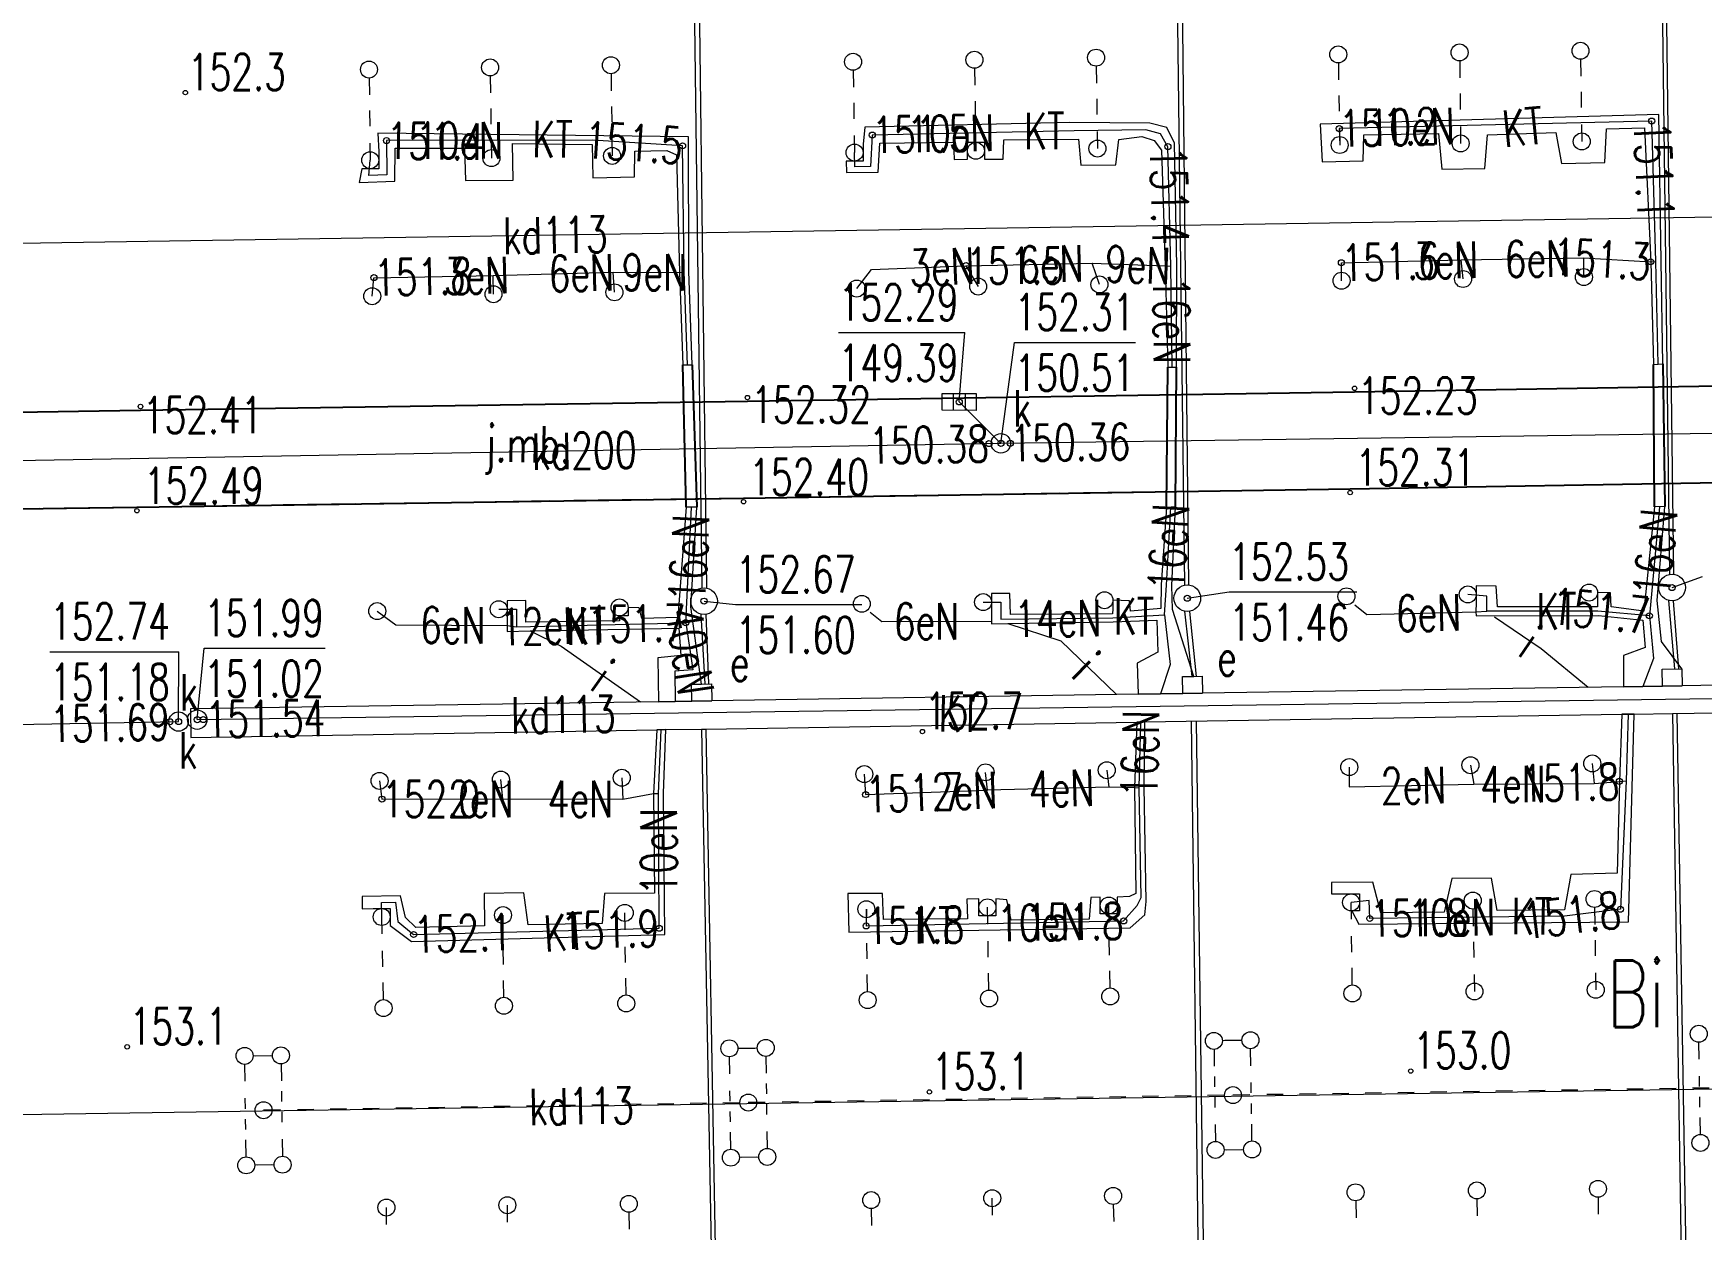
# Model space of a CAD drawing. Header units: metres. Extents: x 7583802 to 7586368, y 5958992 to 5960558.
# Drawn here: x 7585785 to 7585853.9, y 5959230.4 to 5959279.8 of the extents above; entities that cross this region are included whole.
import ezdxf
from ezdxf.enums import TextEntityAlignment as Align

# ---------------------------------------------------------------- set-up
doc = ezdxf.new("R2010")
doc.units = ezdxf.units.M
for name, pattern in [('3_KTJZ01', [4, 3, -1]), ('3_KTKR01', [0]), ('4_1', [0]), ('4_SUBP02_03', [0]), ('4_SUOP01_03', [0]), ('4_SUOP03_13', [0]), ('4_SUOP05_02', [0]), ('4_SUPE_01', [0]), ('4_SUPI_01', [0]), ('4_SUPK_01', [0]), ('4_SUSM03_02', [0]), ('4_SUUS18_02', [0])]:
    doc.linetypes.add(name, pattern=pattern)
doc.layers.get('0').update_dxf_attribs({"color": 250, "linetype": 'CONTINUOUS', "lineweight": 100})
for name, color, linetype, lineweight in [('KONTURY_NR_T_0', 114, 'CONTINUOUS', 25), ('KTJZ_E_T_0', 7, 'CONTINUOUS', 15), ('KTJZ_L_0', 7, '3_KTJZ01', 18), ('KTKR_L_0', 7, '3_KTKR01', 25), ('RTPW_T_0', 7, 'CONTINUOUS', 15), ('RTPW_T_1', 7, 'CONTINUOUS', 15), ('SUBE_L_0', 1, '4_SUBP02_03', 18), ('SUOE_L_0', 1, '4_SUOP01_03', 18), ('SUOE_L_1', 1, '4_SUOP03_13', 25), ('SUOP_E_T_0', 7, 'CONTINUOUS', 18), ('SUOP_L_0', 7, '4_SUOP05_02', 18), ('SUPE_E_T_3', 1, 'CONTINUOUS', 15), ('SUPE_L_3', 1, '4_SUPE_01', 18), ('SUPI_E_T_0', 7, 'CONTINUOUS', 15), ('SUPI_L_0', 7, '4_SUPI_01', 18), ('SUPK_E_T_0', 34, 'CONTINUOUS', 15), ('SUPK_L_0', 34, '4_SUPK_01', 18), ('SUSM_L_4', 7, 'CONTINUOUS', 18), ('SUSM_L_5', 7, 'CONTINUOUS', 18), ('SUSM_T_3', 7, 'CONTINUOUS', 18), ('SUTE_T_0', 1, 'CONTINUOUS', 18), ('SUTK_T_0', 34, 'CONTINUOUS', 18), ('SUTT_T_0', 30, 'CONTINUOUS', 18), ('SUUE_E_T_2', 7, 'CONTINUOUS', 15), ('SUUE_L_3', 7, '4_1', 18), ('SUUK_E_T_3', 7, 'CONTINUOUS', 15), ('SUUK_T_0', 7, 'CONTINUOUS', 18), ('SUUK_T_4', 7, 'CONTINUOUS', 13)]:
    doc.layers.add(name, color=color, linetype=linetype, lineweight=lineweight)
doc.styles.get("Standard").update_dxf_attribs({"font": 'Simplex.SHX', "width": 0.75})

# ---------------------------------------------------------------- blocks, each defined once
blk = doc.blocks.new('3_RTPW01')
at = {"linetype": 'CONTINUOUS'}
blk.add_circle((0, 0), 0.09, dxfattribs=at)
blk = doc.blocks.new('3_RTPW02')
at = {"linetype": 'CONTINUOUS'}
blk.add_circle((0, 0), 0.09, dxfattribs=at)
blk = doc.blocks.new('4_SUSM04_01')
at = {"linetype": 'CONTINUOUS'}
blk.add_circle((0, 0), 0.35, dxfattribs=at)
blk = doc.blocks.new('4_SUPS01_03')
at = {"linetype": 'CONTINUOUS'}
blk.add_circle((0, 0), 0.125, dxfattribs=at)
blk = doc.blocks.new('4_SUPS01_05')
at = {"linetype": 'CONTINUOUS'}
blk.add_circle((0, 0), 0.125, dxfattribs=at)
blk = doc.blocks.new('4_SUPS01_07')
at = {"linetype": 'CONTINUOUS'}
blk.add_circle((0, 0), 0.125, dxfattribs=at)
blk = doc.blocks.new('4_SUUS05')
at = {"linetype": 'CONTINUOUS'}
for p, q in [((-0.7, -0.35), (-0.7, 0.35)), ((-0.7, 0.35), (0.7, 0.35)), ((-0.245, 0.35), (-0.245, -0.35)), ((0.245, 0.35), (0.245, -0.35)), ((0.7, 0.35), (0.7, -0.35)), ((0.7, -0.35), (-0.7, -0.35))]:
    blk.add_line(p, q, dxfattribs=at)
blk = doc.blocks.new('4_SUUS22_01')
at = {"linetype": 'CONTINUOUS'}
blk.add_circle((0, 0), 0.4, dxfattribs=at)

msp = doc.modelspace()

# ---------------------------------------------------------------- linework, layer by layer
at = {"layer": 'KTJZ_L_0', "linetype": '3_KTJZ01'}
for p, q in [((7585839.55, 5959265.01), (7585859.54, 5959265.35)), ((7585789.46, 5959264.26), (7585814.5, 5959264.63)), ((7585814.5, 5959264.63), (7585839.55, 5959265.01)), ((7585764.43, 5959263.88), (7585789.46, 5959264.26)), ((7585859.4, 5959261.35), (7585839.37, 5959261.01)), ((7585814.34, 5959260.63), (7585789.31, 5959260.26)), ((7585839.37, 5959261.01), (7585814.34, 5959260.63)), ((7585789.31, 5959260.26), (7585764.27, 5959259.9))]:
    msp.add_line(p, q, dxfattribs=at)
at = {"layer": 'KTKR_L_0', "linetype": '3_KTKR01'}
for p, q in [((7585839.55, 5959265.01), (7585859.54, 5959265.35)), ((7585789.46, 5959264.26), (7585814.5, 5959264.63)), ((7585814.5, 5959264.63), (7585839.55, 5959265.01)), ((7585764.43, 5959263.88), (7585789.46, 5959264.26)), ((7585839.37, 5959261.01), (7585859.4, 5959261.35)), ((7585789.31, 5959260.26), (7585814.34, 5959260.63)), ((7585814.34, 5959260.63), (7585839.37, 5959261.01)), ((7585764.27, 5959259.9), (7585789.31, 5959260.26))]:
    msp.add_line(p, q, dxfattribs=at)
at = {"layer": 'SUBE_L_0', "linetype": '4_SUBP02_03'}
for centre in [(7585832.65, 5959256.5), (7585852.65, 5959256.94), (7585812.71, 5959256.38)]:
    msp.add_circle(centre, 0.55, dxfattribs=at)
at = {"layer": 'SUOE_L_0', "linetype": '4_1'}
for p, q in [((7585812.171, 5959290.834), (7585812.619, 5959256.922)), ((7585812.391, 5959290.851), (7585812.809, 5959256.921)), ((7585832.719, 5959257.046), (7585832.351, 5959290.763)), ((7585852.12, 5959291.01), (7585852.538, 5959257.479)), ((7585852.29, 5959291.023), (7585852.709, 5959257.487)), ((7585832.549, 5959257.041), (7585832.131, 5959290.759)), ((7585852.507, 5959256.409), (7585852.747, 5959253.582)), ((7585852.698, 5959256.392), (7585852.918, 5959253.587)), ((7585812.584, 5959255.845), (7585812.75, 5959252.963)), ((7585812.91, 5959252.967), (7585812.803, 5959255.838)), ((7585832.541, 5959255.961), (7585832.842, 5959253.275)), ((7585832.74, 5959255.957), (7585833.013, 5959253.277)), ((7585852.67, 5959251.748), (7585853.028, 5959229.364)), ((7585852.85, 5959251.751), (7585853.218, 5959229.359)), ((7585812.61, 5959251.101), (7585813.029, 5959228.694)), ((7585812.79, 5959251.103), (7585813.189, 5959228.694)), ((7585833.119, 5959228.946), (7585832.83, 5959251.427)), ((7585833.329, 5959228.953), (7585833.03, 5959251.431))]:
    msp.add_line(p, q, dxfattribs=at)
at = {"layer": 'SUOE_L_1', "linetype": '4_1'}
for p, q in [((7585811.97, 5959260.26), (7585811.84, 5959266.13)), ((7585812.22, 5959266.13), (7585812.42, 5959260.25)), ((7585831.79, 5959260.24), (7585831.84, 5959266.03)), ((7585832.16, 5959260.27), (7585832.21, 5959266.03)), ((7585851.92, 5959260.27), (7585851.88, 5959266.14)), ((7585852.27, 5959266.17), (7585852.35, 5959260.28))]:
    msp.add_line(p, q, dxfattribs=at)
at = {"layer": 'SUOP_L_0', "linetype": '4_1'}
for p, q in [((7585852.1, 5959276.46), (7585838.13, 5959276.06)), ((7585852.2, 5959270.4), (7585852.1, 5959276.46)), ((7585812.07, 5959275.54), (7585799.25, 5959275.69)), ((7585799.25, 5959275.69), (7585799.289, 5959274.922)), ((7585819.34, 5959275.94), (7585819.271, 5959275.235)), ((7585827.81, 5959276.13), (7585819.34, 5959275.94)), ((7585831.11, 5959276.1), (7585827.81, 5959276.13)), ((7585831.8, 5959275.92), (7585831.11, 5959276.1)), ((7585832.12, 5959275.27), (7585831.8, 5959275.92)), ((7585838.13, 5959276.06), (7585838.21, 5959274.51)), ((7585839.9, 5959274.54), (7585839.93, 5959275.62)), ((7585839.93, 5959275.62), (7585843.01, 5959275.68)), ((7585843.01, 5959275.68), (7585843.15, 5959274.2)), ((7585844.92, 5959274.23), (7585845.03, 5959275.62)), ((7585845.03, 5959275.62), (7585847.86, 5959275.71)), ((7585847.86, 5959275.71), (7585848.09, 5959274.43)), ((7585849.87, 5959274.48), (7585849.95, 5959275.87)), ((7585849.95, 5959275.87), (7585851.52, 5959275.91)), ((7585851.52, 5959275.91), (7585851.77, 5959270.38)), ((7585799.95, 5959273.71), (7585799.97, 5959275.07)), ((7585799.97, 5959275.07), (7585802.83, 5959275.07)), ((7585802.83, 5959275.07), (7585802.87, 5959273.73)), ((7585804.84, 5959273.75), (7585804.81, 5959275.26)), ((7585804.81, 5959275.26), (7585808.1, 5959275.22)), ((7585808.1, 5959275.22), (7585808.12, 5959273.85)), ((7585809.84, 5959273.88), (7585809.85, 5959274.94)), ((7585809.85, 5959274.94), (7585811.17, 5959274.97)), ((7585811.17, 5959274.97), (7585811.58, 5959274.79)), ((7585812.09, 5959270), (7585812.07, 5959275.54)), ((7585819.271, 5959275.235), (7585819.271, 5959274.535)), ((7585819.89, 5959274.08), (7585819.96, 5959275.28)), ((7585819.96, 5959275.28), (7585823, 5959275.31)), ((7585823, 5959275.31), (7585823.03, 5959274.6)), ((7585823.577, 5959274.613), (7585823.577, 5959275.313)), ((7585823.577, 5959275.313), (7585824.277, 5959275.313)), ((7585824.277, 5959275.313), (7585824.277, 5959274.613)), ((7585825.05, 5959274.61), (7585825.08, 5959275.41)), ((7585825.08, 5959275.41), (7585828.16, 5959275.44)), ((7585828.16, 5959275.44), (7585828.26, 5959274.37)), ((7585829.7, 5959274.38), (7585829.82, 5959275.43)), ((7585829.82, 5959275.43), (7585830.77, 5959275.55)), ((7585830.77, 5959275.55), (7585831.28, 5959275.39)), ((7585831.28, 5959275.39), (7585831.58, 5959274.99)), ((7585831.58, 5959274.99), (7585831.73, 5959270.21)), ((7585832.22, 5959270.2), (7585832.12, 5959275.27)), ((7585799.289, 5959274.922), (7585799.289, 5959274.222)), ((7585811.58, 5959274.79), (7585811.7, 5959269.94)), ((7585819.271, 5959274.535), (7585818.571, 5959274.535)), ((7585818.571, 5959274.535), (7585818.59, 5959274.07)), ((7585823.03, 5959274.6), (7585823.577, 5959274.613)), ((7585824.277, 5959274.613), (7585825.05, 5959274.61)), ((7585828.26, 5959274.37), (7585829.7, 5959274.38)), ((7585838.21, 5959274.51), (7585839.9, 5959274.54)), ((7585848.09, 5959274.43), (7585849.87, 5959274.48)), ((7585798.589, 5959274.222), (7585798.48, 5959273.65)), ((7585798.48, 5959273.65), (7585799.95, 5959273.71)), ((7585799.289, 5959274.222), (7585798.589, 5959274.222)), ((7585802.87, 5959273.73), (7585804.84, 5959273.75)), ((7585808.12, 5959273.85), (7585809.84, 5959273.88)), ((7585818.59, 5959274.07), (7585819.89, 5959274.08)), ((7585843.15, 5959274.2), (7585844.92, 5959274.23)), ((7585831.73, 5959270.21), (7585831.84, 5959266.03)), ((7585832.21, 5959266.03), (7585832.22, 5959270.2)), ((7585851.77, 5959270.38), (7585851.88, 5959266.14)), ((7585852.27, 5959266.17), (7585852.2, 5959270.4)), ((7585811.7, 5959269.94), (7585811.84, 5959266.13)), ((7585812.22, 5959266.13), (7585812.09, 5959270)), ((7585811.84, 5959266.13), (7585812.22, 5959266.13)), ((7585831.84, 5959266.03), (7585832.21, 5959266.03)), ((7585851.88, 5959266.14), (7585852.27, 5959266.17)), ((7585811.97, 5959260.26), (7585811.63, 5959255.71)), ((7585812.42, 5959260.25), (7585811.97, 5959260.26)), ((7585812.16, 5959256.14), (7585812.42, 5959260.25)), ((7585831.79, 5959260.24), (7585831.57, 5959257.05)), ((7585832.16, 5959260.27), (7585831.79, 5959260.24)), ((7585832.01, 5959257.03), (7585832.16, 5959260.27)), ((7585851.92, 5959260.27), (7585851.48, 5959255.97)), ((7585852.35, 5959260.28), (7585851.92, 5959260.27)), ((7585852.03, 5959256.41), (7585852.35, 5959260.28)), ((7585831.57, 5959257.05), (7585831.56, 5959256.07)), ((7585805.36, 5959256.41), (7585804.589, 5959256.393)), ((7585804.589, 5959256.393), (7585804.589, 5959255.693)), ((7585805.36, 5959255.51), (7585805.36, 5959256.41)), ((7585825.33, 5959256.7), (7585824.574, 5959256.688)), ((7585824.574, 5959256.688), (7585824.574, 5959255.988)), ((7585825.35, 5959255.83), (7585825.33, 5959256.7)), ((7585830.27, 5959256.39), (7585829.581, 5959256.416)), ((7585829.581, 5959256.416), (7585829.581, 5959256.066)), ((7585830.3, 5959255.97), (7585830.27, 5959256.39)), ((7585832.04, 5959256.03), (7585832.01, 5959257.03)), ((7585845.39, 5959257), (7585844.571, 5959257.006)), ((7585844.571, 5959257.006), (7585844.571, 5959256.306)), ((7585845.45, 5959256.15), (7585845.39, 5959257)), ((7585849.576, 5959256.381), (7585849.57, 5959256.15)), ((7585850.11, 5959256.72), (7585849.576, 5959256.731)), ((7585849.576, 5959256.731), (7585849.576, 5959256.381)), ((7585850.14, 5959256.14), (7585850.11, 5959256.72)), ((7585852.22, 5959254.72), (7585852.03, 5959256.41)), ((7585804.589, 5959255.693), (7585804.59, 5959255.37)), ((7585809.574, 5959255.771), (7585809.224, 5959255.771)), ((7585809.224, 5959255.771), (7585809.23, 5959255.57)), ((7585810.04, 5959256.11), (7585809.574, 5959256.121)), ((7585809.574, 5959256.121), (7585809.574, 5959255.771)), ((7585810.14, 5959255.67), (7585810.04, 5959256.11)), ((7585811.63, 5959255.71), (7585810.14, 5959255.67)), ((7585812.61, 5959252.96), (7585812.16, 5959256.14)), ((7585824.574, 5959255.988), (7585824.57, 5959255.56)), ((7585829.56, 5959255.85), (7585825.35, 5959255.83)), ((7585829.581, 5959256.066), (7585829.56, 5959255.85)), ((7585831.56, 5959256.07), (7585830.3, 5959255.97)), ((7585832.915, 5959253.276), (7585832.04, 5959256.03)), ((7585844.571, 5959256.306), (7585844.56, 5959255.94)), ((7585844.56, 5959255.94), (7585844.57, 5959255.77)), ((7585844.57, 5959255.77), (7585849.61, 5959255.79)), ((7585849.57, 5959256.15), (7585845.45, 5959256.15)), ((7585849.61, 5959255.79), (7585851.44, 5959255.6)), ((7585851.48, 5959255.97), (7585850.14, 5959256.14)), ((7585804.59, 5959255.37), (7585804.59, 5959255.13)), ((7585804.59, 5959255.13), (7585805.54, 5959255.15)), ((7585809.23, 5959255.57), (7585805.36, 5959255.51)), ((7585805.54, 5959255.15), (7585809.54, 5959255.22)), ((7585809.54, 5959255.22), (7585811.67, 5959255.26)), ((7585811.67, 5959255.26), (7585811.75, 5959254.13)), ((7585824.57, 5959255.56), (7585824.57, 5959255.45)), ((7585824.57, 5959255.45), (7585825.24, 5959255.46)), ((7585825.24, 5959255.46), (7585829.59, 5959255.52)), ((7585829.59, 5959255.52), (7585831.39, 5959255.6)), ((7585831.39, 5959255.6), (7585831.43, 5959254.27)), ((7585851.44, 5959255.6), (7585851.54, 5959254.46)), ((7585851.54, 5959254.46), (7585850.65, 5959254.14)), ((7585853.06, 5959253.59), (7585852.22, 5959254.72)), ((7585811.75, 5959254.13), (7585810.81, 5959254.04)), ((7585810.81, 5959254.04), (7585810.836, 5959252.231)), ((7585831.43, 5959254.27), (7585830.58, 5959253.82)), ((7585830.58, 5959253.82), (7585830.619, 5959252.539)), ((7585850.65, 5959254.14), (7585850.646, 5959252.85)), ((7585812.2, 5959252.95), (7585812.61, 5959252.96)), ((7585812.21, 5959252.252), (7585812.2, 5959252.95)), ((7585832.45, 5959253.27), (7585832.915, 5959253.276)), ((7585832.46, 5959252.567), (7585832.45, 5959253.27)), ((7585852.24, 5959253.57), (7585853.06, 5959253.59)), ((7585852.25, 5959252.875), (7585852.24, 5959253.57)), ((7585870.486, 5959253.159), (7585853.07, 5959252.888)), ((7585810.836, 5959252.231), (7585791.53, 5959251.93)), ((7585812.21, 5959252.252), (7585810.836, 5959252.231)), ((7585810.836, 5959252.231), (7585812.21, 5959252.252)), ((7585813.03, 5959252.265), (7585812.21, 5959252.252)), ((7585830.619, 5959252.539), (7585813.03, 5959252.265)), ((7585830.619, 5959252.539), (7585832.46, 5959252.567)), ((7585832.46, 5959252.567), (7585830.619, 5959252.539)), ((7585833.28, 5959252.58), (7585832.46, 5959252.567)), ((7585850.646, 5959252.85), (7585833.28, 5959252.58)), ((7585850.646, 5959252.85), (7585852.25, 5959252.875)), ((7585852.25, 5959252.875), (7585850.646, 5959252.85)), ((7585853.07, 5959252.888), (7585852.25, 5959252.875)), ((7585791.53, 5959251.93), (7585791.54, 5959250.76)), ((7585830.895, 5959251.396), (7585850.585, 5959251.714)), ((7585850.585, 5959251.714), (7585850.48, 5959248.94)), ((7585851.082, 5959251.722), (7585850.585, 5959251.714)), ((7585850.585, 5959251.714), (7585851.082, 5959251.722)), ((7585850.86, 5959243.15), (7585851.082, 5959251.722)), ((7585851.082, 5959251.722), (7585852.67, 5959251.748)), ((7585852.67, 5959251.748), (7585870.55, 5959252.037)), ((7585791.54, 5959250.76), (7585810.76, 5959251.071)), ((7585810.76, 5959251.071), (7585810.62, 5959248.44)), ((7585810.76, 5959251.071), (7585811.13, 5959251.077)), ((7585811.13, 5959251.077), (7585810.76, 5959251.071)), ((7585811.04, 5959248.45), (7585811.13, 5959251.077)), ((7585811.13, 5959251.077), (7585812.61, 5959251.101)), ((7585812.61, 5959251.101), (7585812.79, 5959251.103)), ((7585812.79, 5959251.103), (7585830.561, 5959251.391)), ((7585830.561, 5959251.391), (7585830.47, 5959248.67)), ((7585830.895, 5959251.396), (7585830.561, 5959251.391)), ((7585830.561, 5959251.391), (7585830.895, 5959251.396)), ((7585830.87, 5959248.72), (7585830.895, 5959251.396)), ((7585850.48, 5959248.94), (7585850.38, 5959245.15)), ((7585810.62, 5959248.44), (7585810.67, 5959244.33)), ((7585811.09, 5959242.62), (7585811.04, 5959248.45)), ((7585830.47, 5959248.67), (7585830.53, 5959244.31)), ((7585830.95, 5959243.98), (7585830.87, 5959248.72)), ((7585840.3, 5959244.79), (7585838.6, 5959244.77)), ((7585838.6, 5959244.77), (7585838.6, 5959244.3)), ((7585840.63, 5959243.52), (7585840.3, 5959244.79)), ((7585843.56, 5959244.93), (7585843.25, 5959243.54)), ((7585845.2, 5959244.95), (7585843.56, 5959244.93)), ((7585845.43, 5959243.62), (7585845.2, 5959244.95)), ((7585848.48, 5959245.1), (7585848.21, 5959243.64)), ((7585850.38, 5959245.15), (7585848.48, 5959245.1)), ((7585800.19, 5959244.22), (7585798.6, 5959244.19)), ((7585798.6, 5959244.19), (7585798.61, 5959243.69)), ((7585800.4, 5959243.33), (7585800.19, 5959244.22)), ((7585805.27, 5959244.35), (7585803.64, 5959244.32)), ((7585803.64, 5959244.32), (7585803.65, 5959242.98)), ((7585805.46, 5959243.03), (7585805.27, 5959244.35)), ((7585808.6, 5959244.31), (7585808.51, 5959243.08)), ((7585810.67, 5959244.33), (7585808.6, 5959244.31)), ((7585820.08, 5959244.31), (7585818.64, 5959244.31)), ((7585818.64, 5959244.31), (7585818.68, 5959242.72)), ((7585820.12, 5959243.24), (7585820.08, 5959244.31)), ((7585824.054, 5959244.096), (7585823.56, 5959244.08)), ((7585823.56, 5959244.08), (7585823.58, 5959243.27)), ((7585824.054, 5959243.396), (7585824.054, 5959244.096)), ((7585825.21, 5959244.06), (7585824.754, 5959244.096)), ((7585824.754, 5959244.096), (7585824.754, 5959243.396)), ((7585825.38, 5959243.21), (7585825.21, 5959244.06)), ((7585828.67, 5959244.15), (7585828.6, 5959243.26)), ((7585829.058, 5959244.172), (7585828.67, 5959244.15)), ((7585829.058, 5959243.472), (7585829.058, 5959244.172)), ((7585830.27, 5959244.19), (7585829.758, 5959244.172)), ((7585829.758, 5959244.172), (7585829.758, 5959243.472)), ((7585830.53, 5959244.31), (7585830.27, 5959244.19)), ((7585830.9, 5959243.44), (7585830.95, 5959243.98)), ((7585838.6, 5959244.3), (7585839.06, 5959244.301)), ((7585839.06, 5959244.301), (7585839.76, 5959244.301)), ((7585839.76, 5959244.301), (7585839.76, 5959243.601)), ((7585798.61, 5959243.69), (7585799.061, 5959243.698)), ((7585799.061, 5959243.698), (7585799.761, 5959243.698)), ((7585799.761, 5959243.698), (7585799.761, 5959242.998)), ((7585800.82, 5959242.91), (7585800.4, 5959243.33)), ((7585823.58, 5959243.27), (7585820.12, 5959243.24)), ((7585824.754, 5959243.396), (7585824.054, 5959243.396)), ((7585829.758, 5959243.472), (7585829.058, 5959243.472)), ((7585830.29, 5959242.9), (7585830.9, 5959243.44)), ((7585839.76, 5959243.601), (7585839.44, 5959243.597)), ((7585839.44, 5959243.597), (7585839.73, 5959243.05)), ((7585843.25, 5959243.54), (7585840.63, 5959243.52)), ((7585848.21, 5959243.64), (7585845.43, 5959243.62)), ((7585799.761, 5959242.998), (7585800.64, 5959242.34)), ((7585800.64, 5959242.34), (7585811.09, 5959242.62)), ((7585803.65, 5959242.98), (7585800.82, 5959242.91)), ((7585808.51, 5959243.08), (7585805.46, 5959243.03)), ((7585818.68, 5959242.72), (7585830.29, 5959242.9)), ((7585828.6, 5959243.26), (7585825.38, 5959243.21)), ((7585839.73, 5959243.05), (7585850.86, 5959243.15))]:
    msp.add_line(p, q, dxfattribs=at)
at = {"layer": 'SUPE_L_3', "linetype": '4_SUPE_01'}
for p, q in [((7585827.985, 5959275.785), (7585819.65, 5959275.61)), ((7585830.94, 5959275.825), (7585827.985, 5959275.785)), ((7585831.54, 5959275.655), (7585830.94, 5959275.825)), ((7585831.85, 5959275.13), (7585831.54, 5959275.655)), ((7585851.81, 5959276.185), (7585838.919, 5959275.874)), ((7585838.919, 5959275.874), (7585838.937, 5959275.199)), ((7585851.985, 5959270.39), (7585851.81, 5959276.185)), ((7585808.106, 5959275.403), (7585799.61, 5959275.38)), ((7585799.61, 5959275.38), (7585799.62, 5959273.966)), ((7585811.825, 5959275.165), (7585808.106, 5959275.403)), ((7585811.895, 5959269.97), (7585811.825, 5959275.165)), ((7585819.65, 5959275.61), (7585819.581, 5959274.308)), ((7585831.975, 5959270.205), (7585831.85, 5959275.13)), ((7585798.884, 5959273.936), (7585798.939, 5959274.572)), ((7585818.93, 5959274.303), (7585818.921, 5959274.885)), ((7585819.581, 5959274.308), (7585818.93, 5959274.303)), ((7585799.62, 5959273.966), (7585798.884, 5959273.936)), ((7585819.621, 5959270.06), (7585823.518, 5959270.216)), ((7585823.518, 5959270.216), (7585828.723, 5959270.326)), ((7585823.518, 5959270.216), (7585824.021, 5959269.36)), ((7585828.723, 5959270.326), (7585831.73, 5959270.21)), ((7585829.026, 5959269.447), (7585828.723, 5959270.326)), ((7585831.73, 5959270.21), (7585831.975, 5959270.205)), ((7585832.025, 5959266.03), (7585831.975, 5959270.205)), ((7585839.014, 5959270.342), (7585843.953, 5959270.459)), ((7585839.014, 5959269.601), (7585839.014, 5959270.342)), ((7585843.953, 5959270.459), (7585849.01, 5959270.54)), ((7585844.026, 5959269.671), (7585843.953, 5959270.459)), ((7585849.01, 5959270.54), (7585851.77, 5959270.38)), ((7585849.013, 5959269.752), (7585849.01, 5959270.54)), ((7585851.77, 5959270.38), (7585851.985, 5959270.39)), ((7585852.075, 5959266.155), (7585851.985, 5959270.39)), ((7585799.021, 5959268.959), (7585799.088, 5959269.726)), ((7585799.088, 5959269.726), (7585804.008, 5959269.821)), ((7585804.008, 5959269.821), (7585808.957, 5959269.949)), ((7585804.025, 5959269.044), (7585804.008, 5959269.821)), ((7585809.014, 5959269.121), (7585808.957, 5959269.949)), ((7585808.957, 5959269.949), (7585811.7, 5959269.94)), ((7585811.7, 5959269.94), (7585811.895, 5959269.97)), ((7585812.03, 5959266.13), (7585811.895, 5959269.97)), ((7585819.01, 5959269.276), (7585819.621, 5959270.06)), ((7585811.84, 5959266.13), (7585811.97, 5959260.26)), ((7585812.42, 5959260.25), (7585812.22, 5959266.13)), ((7585831.79, 5959260.24), (7585831.84, 5959266.03)), ((7585832.21, 5959266.03), (7585832.16, 5959260.27)), ((7585851.92, 5959260.27), (7585851.88, 5959266.14)), ((7585852.27, 5959266.17), (7585852.35, 5959260.28)), ((7585811.957, 5959255.487), (7585812.195, 5959260.255)), ((7585831.79, 5959257.04), (7585831.975, 5959260.255)), ((7585852.135, 5959260.275), (7585851.713, 5959255.774)), ((7585831.715, 5959255.815), (7585831.79, 5959257.04)), ((7585845.01, 5959256.578), (7585844.221, 5959256.656)), ((7585845.01, 5959255.96), (7585845.01, 5959256.578)), ((7585799.227, 5959255.97), (7585799.99, 5959255.4)), ((7585804.239, 5959256.043), (7585804.974, 5959256.052)), ((7585804.974, 5959256.052), (7585804.975, 5959255.32)), ((7585819.572, 5959255.918), (7585820.043, 5959255.541)), ((7585824.224, 5959256.338), (7585824.952, 5959256.344)), ((7585824.952, 5959256.344), (7585824.96, 5959255.64)), ((7585824.96, 5959255.64), (7585829.575, 5959255.685)), ((7585829.575, 5959255.685), (7585831.715, 5959255.815)), ((7585831.715, 5959255.815), (7585831.94, 5959253.77)), ((7585839.567, 5959256.227), (7585840.053, 5959255.83)), ((7585840.053, 5959255.83), (7585844.56, 5959255.94)), ((7585844.56, 5959255.94), (7585845.01, 5959255.96)), ((7585849.59, 5959255.97), (7585845.01, 5959255.96)), ((7585851.713, 5959255.774), (7585849.59, 5959255.97)), ((7585851.713, 5959255.774), (7585851.89, 5959254.015)), ((7585799.99, 5959255.4), (7585804.59, 5959255.37)), ((7585804.59, 5959255.37), (7585804.975, 5959255.32)), ((7585804.975, 5959255.32), (7585811.957, 5959255.487)), ((7585811.957, 5959255.487), (7585812.25, 5959253.545)), ((7585820.043, 5959255.541), (7585824.574, 5959255.558)), ((7585831.94, 5959253.77), (7585831.54, 5959252.553)), ((7585851.89, 5959254.015), (7585851.448, 5959252.86)), ((7585812.25, 5959253.545), (7585811.505, 5959253.495)), ((7585811.505, 5959253.495), (7585811.523, 5959252.241)), ((7585850.833, 5959251.718), (7585850.753, 5959248.97)), ((7585810.83, 5959248.445), (7585810.945, 5959251.074)), ((7585830.67, 5959248.695), (7585830.728, 5959251.393)), ((7585839.334, 5959249.533), (7585839.333, 5959248.719)), ((7585844.332, 5959249.611), (7585844.47, 5959248.822)), ((7585849.36, 5959249.685), (7585849.439, 5959248.851)), ((7585799.322, 5959248.964), (7585799.424, 5959248.207)), ((7585804.414, 5959248.22), (7585804.33, 5959249.017)), ((7585809.317, 5959249.09), (7585809.365, 5959248.215)), ((7585819.324, 5959249.243), (7585819.379, 5959248.4)), ((7585824.409, 5959248.578), (7585824.327, 5959249.316)), ((7585829.329, 5959249.403), (7585829.411, 5959248.699)), ((7585839.333, 5959248.719), (7585844.47, 5959248.822)), ((7585844.47, 5959248.822), (7585849.439, 5959248.851)), ((7585849.439, 5959248.851), (7585850.48, 5959248.94)), ((7585850.48, 5959248.94), (7585850.753, 5959248.97)), ((7585850.753, 5959248.97), (7585850.522, 5959243.666)), ((7585799.424, 5959248.207), (7585804.414, 5959248.22)), ((7585804.414, 5959248.22), (7585809.365, 5959248.215)), ((7585809.365, 5959248.215), (7585810.62, 5959248.44)), ((7585810.62, 5959248.44), (7585810.83, 5959248.445)), ((7585810.862, 5959242.884), (7585810.83, 5959248.445)), ((7585819.379, 5959248.4), (7585824.409, 5959248.578)), ((7585829.411, 5959248.699), (7585824.409, 5959248.578)), ((7585830.47, 5959248.67), (7585829.411, 5959248.699)), ((7585830.47, 5959248.67), (7585830.67, 5959248.695)), ((7585830.74, 5959244.145), (7585830.67, 5959248.695)), ((7585799.408, 5959243.948), (7585799.975, 5959243.959)), ((7585799.975, 5959243.959), (7585800.081, 5959243.164)), ((7585830.585, 5959243.815), (7585830.74, 5959244.145)), ((7585840.148, 5959244.033), (7585839.41, 5959243.951)), ((7585840.18, 5959243.285), (7585840.148, 5959244.033)), ((7585799.411, 5959243.348), (7585799.408, 5959243.948)), ((7585819.408, 5959243.667), (7585819.4, 5959242.98)), ((7585830.024, 5959243.186), (7585830.585, 5959243.815)), ((7585848.218, 5959243.383), (7585840.18, 5959243.285)), ((7585850.522, 5959243.666), (7585848.218, 5959243.383)), ((7585800.081, 5959243.164), (7585800.73, 5959242.625)), ((7585800.73, 5959242.625), (7585810.862, 5959242.884)), ((7585819.4, 5959242.98), (7585830.024, 5959243.186))]:
    msp.add_line(p, q, dxfattribs=at)
at = {"layer": 'SUPI_L_0', "linetype": '4_1'}
for p, q in [((7585845.328, 5959255.733), (7585847.253, 5959254.427)), ((7585805.541, 5959255.149), (7585806.817, 5959254.524)), ((7585825.242, 5959255.459), (7585827.438, 5959254.739)), ((7585806.817, 5959254.524), (7585810.086, 5959252.219)), ((7585827.438, 5959254.739), (7585829.729, 5959252.525)), ((7585847.253, 5959254.427), (7585849.183, 5959252.828))]:
    msp.add_line(p, q, dxfattribs=at)
at = {"layer": 'SUPK_L_0', "linetype": '4_1'}
for p, q in [((7585872.82, 5959272.51), (7585733.5, 5959270.35)), ((7585824.96, 5959262.89), (7585823.24, 5959264.6)), ((7585874.98, 5959263.57), (7585824.96, 5959262.89)), ((7585824.96, 5959262.89), (7585777.56, 5959262.05)), ((7585791.8, 5959251.49), (7585871.6, 5959252.6)), ((7585777.51, 5959251.16), (7585791.03, 5959251.41)), ((7585732, 5959234.4), (7585871.57, 5959236.51))]:
    msp.add_line(p, q, dxfattribs=at)
at = {"layer": 'SUSM_L_4', "linetype": '4_SUSM03_02'}
for p, q in [((7585828.891, 5959278.454), (7585828.902, 5959277.754)), ((7585838.882, 5959278.589), (7585838.893, 5959277.889)), ((7585843.888, 5959278.669), (7585843.896, 5959277.969)), ((7585848.878, 5959278.74), (7585848.888, 5959278.04)), ((7585798.892, 5959277.963), (7585798.902, 5959277.263)), ((7585803.891, 5959278.052), (7585803.901, 5959277.352)), ((7585808.875, 5959278.14), (7585808.884, 5959277.44)), ((7585818.864, 5959278.285), (7585818.876, 5959277.585)), ((7585823.872, 5959278.365), (7585823.883, 5959277.665)), ((7585823.894, 5959277.014), (7585823.904, 5959276.363)), ((7585828.911, 5959277.104), (7585828.921, 5959276.454)), ((7585838.904, 5959277.244), (7585838.914, 5959276.599)), ((7585843.904, 5959277.318), (7585843.912, 5959276.667)), ((7585848.897, 5959277.392), (7585848.906, 5959276.745)), ((7585798.911, 5959276.617), (7585798.92, 5959275.972)), ((7585803.91, 5959276.706), (7585803.919, 5959276.061)), ((7585808.892, 5959276.794), (7585808.901, 5959276.149)), ((7585818.887, 5959276.935), (7585818.897, 5959276.285)), ((7585823.916, 5959275.663), (7585823.927, 5959274.963)), ((7585828.932, 5959275.754), (7585828.942, 5959275.054)), ((7585838.926, 5959275.899), (7585838.937, 5959275.199)), ((7585843.92, 5959275.967), (7585843.928, 5959275.267)), ((7585848.915, 5959276.045), (7585848.925, 5959275.345)), ((7585798.929, 5959275.272), (7585798.939, 5959274.572)), ((7585803.928, 5959275.361), (7585803.938, 5959274.661)), ((7585808.91, 5959275.449), (7585808.919, 5959274.749)), ((7585818.909, 5959275.585), (7585818.921, 5959274.885)), ((7585799.426, 5959242.648), (7585799.411, 5959243.348)), ((7585804.424, 5959242.728), (7585804.417, 5959243.428)), ((7585809.451, 5959242.817), (7585809.439, 5959243.517)), ((7585819.418, 5959242.967), (7585819.408, 5959243.667)), ((7585824.416, 5959243.046), (7585824.404, 5959243.746)), ((7585829.42, 5959243.122), (7585829.408, 5959243.822)), ((7585839.42, 5959243.251), (7585839.41, 5959243.951)), ((7585844.435, 5959243.675), (7585844.448, 5959242.975)), ((7585849.455, 5959243.739), (7585849.464, 5959243.039)), ((7585799.454, 5959241.295), (7585799.44, 5959241.948)), ((7585804.436, 5959241.381), (7585804.43, 5959242.028)), ((7585809.473, 5959241.473), (7585809.462, 5959242.117)), ((7585819.438, 5959241.619), (7585819.429, 5959242.267)), ((7585824.44, 5959241.69), (7585824.429, 5959242.346)), ((7585829.442, 5959241.772), (7585829.431, 5959242.422)), ((7585839.439, 5959241.899), (7585839.43, 5959242.551)), ((7585844.46, 5959242.324), (7585844.473, 5959241.673)), ((7585849.473, 5959242.39), (7585849.482, 5959241.742)), ((7585839.458, 5959240.546), (7585839.448, 5959241.246)), ((7585799.482, 5959239.941), (7585799.467, 5959240.641)), ((7585804.449, 5959240.033), (7585804.442, 5959240.733)), ((7585809.495, 5959240.129), (7585809.484, 5959240.829)), ((7585819.458, 5959240.27), (7585819.448, 5959240.97)), ((7585824.464, 5959240.334), (7585824.452, 5959241.034)), ((7585829.464, 5959240.421), (7585829.453, 5959241.121)), ((7585844.486, 5959240.973), (7585844.499, 5959240.273)), ((7585849.491, 5959241.042), (7585849.501, 5959240.342)), ((7585815.238, 5959235.699), (7585814.538, 5959235.689)), ((7585816.613, 5959235.72), (7585815.938, 5959235.71)), ((7585817.963, 5959235.741), (7585817.288, 5959235.731)), ((7585819.312, 5959235.762), (7585818.637, 5959235.752)), ((7585820.662, 5959235.783), (7585819.987, 5959235.772)), ((7585822.012, 5959235.804), (7585821.337, 5959235.793)), ((7585823.362, 5959235.824), (7585822.687, 5959235.814)), ((7585824.711, 5959235.845), (7585824.037, 5959235.835)), ((7585826.061, 5959235.866), (7585825.386, 5959235.856)), ((7585827.411, 5959235.887), (7585826.736, 5959235.876)), ((7585828.761, 5959235.908), (7585828.086, 5959235.897)), ((7585830.111, 5959235.928), (7585829.436, 5959235.918)), ((7585831.46, 5959235.949), (7585830.786, 5959235.939)), ((7585832.81, 5959235.97), (7585832.135, 5959235.96)), ((7585834.185, 5959235.991), (7585833.485, 5959235.98)), ((7585835.235, 5959236.007), (7585834.535, 5959235.997)), ((7585836.61, 5959236.027), (7585835.935, 5959236.017)), ((7585837.96, 5959236.047), (7585837.285, 5959236.037)), ((7585839.31, 5959236.067), (7585838.635, 5959236.057)), ((7585840.661, 5959236.087), (7585839.985, 5959236.077)), ((7585842.011, 5959236.108), (7585841.336, 5959236.097)), ((7585843.361, 5959236.128), (7585842.686, 5959236.118)), ((7585844.711, 5959236.148), (7585844.036, 5959236.138)), ((7585846.061, 5959236.168), (7585845.386, 5959236.158)), ((7585847.412, 5959236.188), (7585846.737, 5959236.178)), ((7585848.762, 5959236.208), (7585848.087, 5959236.198)), ((7585850.112, 5959236.228), (7585849.437, 5959236.218)), ((7585851.462, 5959236.248), (7585850.787, 5959236.238)), ((7585852.813, 5959236.268), (7585852.137, 5959236.258)), ((7585854.188, 5959236.288), (7585853.488, 5959236.278)), ((7585795.239, 5959235.384), (7585794.539, 5959235.372)), ((7585796.614, 5959235.405), (7585795.939, 5959235.395)), ((7585797.964, 5959235.427), (7585797.289, 5959235.416)), ((7585799.314, 5959235.448), (7585798.639, 5959235.437)), ((7585800.664, 5959235.469), (7585799.989, 5959235.459)), ((7585802.014, 5959235.491), (7585801.339, 5959235.48)), ((7585803.364, 5959235.512), (7585802.689, 5959235.501)), ((7585804.714, 5959235.533), (7585804.039, 5959235.523)), ((7585806.064, 5959235.555), (7585805.389, 5959235.544)), ((7585807.414, 5959235.576), (7585806.739, 5959235.565)), ((7585808.763, 5959235.597), (7585808.088, 5959235.587)), ((7585810.113, 5959235.619), (7585809.438, 5959235.608)), ((7585811.463, 5959235.64), (7585810.788, 5959235.629)), ((7585812.813, 5959235.661), (7585812.138, 5959235.651)), ((7585814.188, 5959235.683), (7585813.488, 5959235.672)), ((7585824.615, 5959231.044), (7585824.602, 5959231.744)), ((7585839.6, 5959231.637), (7585839.612, 5959230.937)), ((7585844.601, 5959231.715), (7585844.612, 5959231.015)), ((7585849.599, 5959231.781), (7585849.608, 5959231.081)), ((7585799.616, 5959230.657), (7585799.605, 5959231.357)), ((7585804.608, 5959230.756), (7585804.596, 5959231.456)), ((7585809.614, 5959231.163), (7585809.626, 5959230.463)), ((7585819.613, 5959231.317), (7585819.624, 5959230.617)), ((7585829.597, 5959231.487), (7585829.612, 5959230.787))]:
    msp.add_line(p, q, dxfattribs=at)
for centre in [(7585823.866, 5959278.715), (7585828.886, 5959278.804), (7585838.876, 5959278.939), (7585843.884, 5959279.019), (7585848.873, 5959279.09), (7585798.887, 5959278.313), (7585803.886, 5959278.402), (7585808.87, 5959278.49), (7585818.858, 5959278.635), (7585848.925, 5959275.345), (7585803.938, 5959274.661), (7585808.919, 5959274.749), (7585818.921, 5959274.885), (7585823.927, 5959274.963), (7585828.942, 5959275.054), (7585838.937, 5959275.199), (7585843.928, 5959275.267), (7585798.939, 5959274.572), (7585819.408, 5959243.667), (7585824.404, 5959243.746), (7585829.408, 5959243.822), (7585839.41, 5959243.951), (7585844.428, 5959244.025), (7585849.45, 5959244.089), (7585799.411, 5959243.348), (7585804.417, 5959243.428), (7585809.439, 5959243.517), (7585839.463, 5959240.196), (7585844.499, 5959240.273), (7585849.501, 5959240.342), (7585799.489, 5959239.591), (7585804.452, 5959239.683), (7585809.501, 5959239.779), (7585819.463, 5959239.92), (7585824.47, 5959239.984), (7585829.47, 5959240.071), (7585794.539, 5959235.372), (7585814.538, 5959235.689), (7585814.538, 5959235.689), (7585834.535, 5959235.997), (7585834.535, 5959235.997), (7585839.594, 5959231.987), (7585844.596, 5959232.065), (7585849.594, 5959232.131), (7585799.605, 5959231.357), (7585804.596, 5959231.456), (7585809.608, 5959231.513), (7585819.607, 5959231.667), (7585824.602, 5959231.744), (7585829.59, 5959231.837)]:
    msp.add_circle(centre, 0.35, dxfattribs=at)
at = {"layer": 'SUSM_L_5', "linetype": '4_SUSM03_02'}
for p, q in [((7585814.106, 5959237.933), (7585814.806, 5959237.942)), ((7585814.206, 5959237.934), (7585814.906, 5959237.943)), ((7585833.753, 5959237.887), (7585833.764, 5959237.187)), ((7585834.798, 5959238.254), (7585834.098, 5959238.243)), ((7585834.904, 5959238.256), (7585834.204, 5959238.245)), ((7585835.27, 5959237.212), (7585835.259, 5959237.912)), ((7585853.768, 5959237.479), (7585853.757, 5959238.179)), ((7585793.773, 5959236.567), (7585793.762, 5959237.267)), ((7585794.107, 5959237.622), (7585794.807, 5959237.631)), ((7585794.205, 5959237.623), (7585794.905, 5959237.632)), ((7585795.26, 5959237.287), (7585795.271, 5959236.587)), ((7585813.771, 5959236.878), (7585813.761, 5959237.578)), ((7585815.261, 5959237.598), (7585815.271, 5959236.898)), ((7585815.277, 5959236.473), (7585815.283, 5959236.048)), ((7585833.771, 5959236.762), (7585833.777, 5959236.336)), ((7585835.287, 5959236.086), (7585835.28, 5959236.512)), ((7585853.786, 5959236.354), (7585853.779, 5959236.779)), ((7585793.789, 5959235.438), (7585793.783, 5959235.867)), ((7585795.277, 5959236.16), (7585795.283, 5959235.732)), ((7585813.787, 5959235.751), (7585813.781, 5959236.178)), ((7585833.784, 5959235.91), (7585833.79, 5959235.485)), ((7585853.799, 5959235.502), (7585853.793, 5959235.928)), ((7585795.29, 5959235.305), (7585795.296, 5959234.878)), ((7585813.799, 5959234.895), (7585813.793, 5959235.323)), ((7585815.289, 5959235.624), (7585815.295, 5959235.199)), ((7585835.3, 5959235.232), (7585835.293, 5959235.659)), ((7585853.817, 5959234.377), (7585853.806, 5959235.077)), ((7585793.802, 5959234.579), (7585793.796, 5959235.009)), ((7585813.815, 5959233.768), (7585813.805, 5959234.468)), ((7585815.305, 5959234.499), (7585815.315, 5959233.799)), ((7585833.801, 5959234.785), (7585833.812, 5959234.085)), ((7585835.317, 5959234.106), (7585835.306, 5959234.806)), ((7585793.819, 5959233.45), (7585793.808, 5959234.15)), ((7585795.306, 5959234.178), (7585795.317, 5959233.478)), ((7585834.167, 5959233.74), (7585834.867, 5959233.75)), ((7585834.272, 5959233.741), (7585834.972, 5959233.751)), ((7585794.874, 5959233.12), (7585794.174, 5959233.107)), ((7585794.972, 5959233.121), (7585794.272, 5959233.108)), ((7585814.87, 5959233.44), (7585814.17, 5959233.425)), ((7585814.97, 5959233.442), (7585814.27, 5959233.427))]:
    msp.add_line(p, q, dxfattribs=at)
for centre in [(7585833.748, 5959238.237), (7585833.748, 5959238.237), (7585835.254, 5959238.262), (7585835.254, 5959238.262), (7585853.751, 5959238.529), (7585853.751, 5959238.529), (7585793.757, 5959237.617), (7585793.757, 5959237.617), (7585795.255, 5959237.637), (7585795.255, 5959237.637), (7585813.756, 5959237.928), (7585813.756, 5959237.928), (7585815.256, 5959237.948), (7585815.256, 5959237.948), (7585853.823, 5959234.027), (7585853.823, 5959234.027), (7585813.82, 5959233.418), (7585813.82, 5959233.418), (7585815.32, 5959233.449), (7585815.32, 5959233.449), (7585833.817, 5959233.735), (7585833.817, 5959233.735), (7585835.322, 5959233.756), (7585835.322, 5959233.756), (7585793.824, 5959233.1), (7585793.824, 5959233.1), (7585795.322, 5959233.128), (7585795.322, 5959233.128)]:
    msp.add_circle(centre, 0.35, dxfattribs=at)
at = {"layer": 'SUTK_T_0', "linetype": 'CONTINUOUS'}
for p, q in [((7585818.263, 5959267.462), (7585823.475, 5959267.462)), ((7585823.24, 5959264.6), (7585823.475, 5959267.462)), ((7585824.96, 5959262.89), (7585825.521, 5959267.053)), ((7585825.521, 5959267.053), (7585830.515, 5959267.053)), ((7585785.724, 5959254.293), (7585791.044, 5959254.293)), ((7585791.03, 5959251.41), (7585791.044, 5959254.293)), ((7585791.8, 5959251.49), (7585792.081, 5959254.434)), ((7585792.081, 5959254.434), (7585797.076, 5959254.434))]:
    msp.add_line(p, q, dxfattribs=at)
at = {"layer": 'SUTT_T_0', "linetype": 'CONTINUOUS'}
for p, q in [((7585852.65, 5959256.94), (7585853.9, 5959257.397)), ((7585812.71, 5959256.38), (7585814.015, 5959256.235)), ((7585832.65, 5959256.5), (7585834.373, 5959256.761)), ((7585834.373, 5959256.761), (7585839.638, 5959256.761)), ((7585814.015, 5959256.235), (7585819.227, 5959256.235))]:
    msp.add_line(p, q, dxfattribs=at)
at = {"layer": 'SUUE_L_3', "linetype": '4_SUUS18_02'}
for p, q in [((7585812.2, 5959252.95), (7585812.61, 5959252.96)), ((7585812.21, 5959252.252), (7585812.2, 5959252.95)), ((7585812.61, 5959252.96), (7585813.02, 5959252.97)), ((7585813.02, 5959252.97), (7585813.03, 5959252.265)), ((7585832.45, 5959253.27), (7585832.915, 5959253.276)), ((7585832.46, 5959252.567), (7585832.45, 5959253.27)), ((7585832.915, 5959253.276), (7585833.27, 5959253.28)), ((7585833.27, 5959253.28), (7585833.28, 5959252.58)), ((7585852.24, 5959253.57), (7585853.06, 5959253.59)), ((7585852.25, 5959252.875), (7585852.24, 5959253.57)), ((7585853.06, 5959253.59), (7585853.07, 5959252.888)), ((7585812.21, 5959252.252), (7585813.03, 5959252.265)), ((7585832.46, 5959252.567), (7585833.28, 5959252.58)), ((7585852.25, 5959252.875), (7585853.07, 5959252.888))]:
    msp.add_line(p, q, dxfattribs=at)

# ---------------------------------------------------------------- block references
at = {"layer": 'RTPW_T_0'}
for p in [(7585791.31, 5959277.36), (7585821.72, 5959251), (7585788.91, 5959237.99), (7585841.87, 5959236.99), (7585822.01, 5959236.13)]:
    msp.add_blockref('3_RTPW01', p, dxfattribs=at)
at = {"layer": 'RTPW_T_1'}
for p in [(7585814.5, 5959264.78), (7585839.55, 5959265.16), (7585789.46, 5959264.41), (7585814.34, 5959260.48), (7585839.37, 5959260.86), (7585789.31, 5959260.11)]:
    msp.add_blockref('3_RTPW02', p, dxfattribs=at)
at = {"layer": 'SUSM_T_3'}
for p in [(7585809.014, 5959269.121), (7585819.01, 5959269.276), (7585824.021, 5959269.36), (7585829.026, 5959269.447), (7585839.014, 5959269.601), (7585844.026, 5959269.671), (7585849.013, 5959269.752), (7585799.021, 5959268.959), (7585804.025, 5959269.044), (7585849.226, 5959256.731), (7585804.239, 5959256.043), (7585809.224, 5959256.121), (7585819.222, 5959256.268), (7585824.224, 5959256.338), (7585829.231, 5959256.416), (7585839.217, 5959256.577), (7585844.221, 5959256.656), (7585799.227, 5959255.97), (7585819.324, 5959249.243), (7585824.327, 5959249.316), (7585829.329, 5959249.403), (7585839.334, 5959249.533), (7585844.332, 5959249.611), (7585849.36, 5959249.685), (7585799.322, 5959248.964), (7585804.33, 5959249.017), (7585809.317, 5959249.09)]:
    msp.add_blockref('4_SUSM04_01', p, dxfattribs=at)
at = {"layer": 'SUTE_T_0'}
for p in [(7585851.81, 5959276.185), (7585819.65, 5959275.61), (7585838.919, 5959275.874), (7585799.61, 5959275.38), (7585811.825, 5959275.165), (7585831.85, 5959275.13), (7585823.52, 5959270.22), (7585839.01, 5959270.34), (7585851.77, 5959270.38), (7585799.09, 5959269.73), (7585851.713, 5959255.774), (7585811.957, 5959255.487), (7585850.48, 5959248.94), (7585799.42, 5959248.21), (7585819.38, 5959248.4), (7585830.024, 5959243.186), (7585840.18, 5959243.285), (7585850.522, 5959243.666), (7585800.73, 5959242.625), (7585810.862, 5959242.884), (7585819.4, 5959242.98)]:
    msp.add_blockref('4_SUPS01_03', p, dxfattribs=at)
at = {"layer": 'SUTK_T_0'}
for p in [(7585823.24, 5959264.6), (7585824.466, 5959262.881), (7585824.96, 5959262.89), (7585825.345, 5959262.895), (7585791.03, 5959251.41), (7585791.8, 5959251.49), (7585792.05, 5959251.493), (7585790.671, 5959251.403)]:
    msp.add_blockref('4_SUPS01_05', p, dxfattribs=at)
at = {"layer": 'SUTT_T_0'}
for p in [(7585852.65, 5959256.94), (7585812.71, 5959256.38), (7585832.65, 5959256.5)]:
    msp.add_blockref('4_SUPS01_07', p, dxfattribs=at)
at = {"layer": 'SUUK_T_0', "rotation": 359.81290771171905}
msp.add_blockref('4_SUUS05', (7585823.24, 5959264.6), dxfattribs=at)
at = {"layer": 'SUUK_T_4'}
for p in [(7585824.96, 5959262.89), (7585791.03, 5959251.41), (7585791.8, 5959251.49)]:
    msp.add_blockref('4_SUUS22_01', p, dxfattribs=at)

# ---------------------------------------------------------------- texts
at = {"layer": 'KONTURY_NR_T_0', "width": 0.7}
msp.add_text('Bi', height=2.75, dxfattribs=at).set_placement((7585849.96, 5959241.55), align=Align.TOP_LEFT)
at = {"layer": 'KTJZ_E_T_0', "width": 0.7}
msp.add_text('j.mb.', height=1.5, rotation=358.91908, dxfattribs=at).set_placement((7585805.446, 5959262.647), align=Align.MIDDLE)
at = {"layer": 'RTPW_T_0', "width": 0.7}
for s, p in [('152.3', (7585791.41, 5959277.46)), ('152.7', (7585821.82, 5959251.1)), ('153.1', (7585789.01, 5959238.09)), ('153.0', (7585841.97, 5959237.09)), ('153.1', (7585822.11, 5959236.23))]:
    msp.add_text(s, height=1.5, dxfattribs=at).set_placement(p)
at = {"layer": 'RTPW_T_1', "width": 0.7}
for s, p in [('152.23', (7585839.682, 5959264.107)), ('152.41', (7585789.549, 5959263.307)), ('152.32', (7585814.652, 5959263.74)), ('152.31', (7585839.586, 5959261.145)), ('152.49', (7585789.596, 5959260.39)), ('152.40', (7585814.568, 5959260.746))]:
    msp.add_text(s, height=1.5, dxfattribs=at).set_placement(p)
at = {"layer": 'SUOP_E_T_0', "width": 0.7}
for p in [(7585826.755, 5959275.779), (7585830.45, 5959255.756), (7585847.882, 5959255.959)]:
    msp.add_text('KT', height=1.5, dxfattribs=at).set_placement(p, align=Align.MIDDLE)
for rotation, p in [(5.7106, (7585846.494, 5959275.937)), (358.90878, (7585806.46, 5959275.439)), (0.59066, (7585807.857, 5959255.338)), (358.97697, (7585823.231, 5959251.739)), (359.10483, (7585846.864, 5959243.379)), (3.97248, (7585806.939, 5959242.712)), (359.50608, (7585822.245, 5959242.997))]:
    msp.add_text('KT', height=1.5, rotation=rotation, dxfattribs=at).set_placement(p, align=Align.MIDDLE)
at = {"layer": 'SUPE_E_T_3', "width": 0.7}
for s, rotation, p in [('10eN', 1.20279, (7585822.887, 5959275.678)), ('10eN', 1.3842, (7585841.884, 5959275.945)), ('10eN', 0.15616, (7585802.617, 5959275.388)), ('3eN', 2.29237, (7585822.524, 5959270.176)), ('6eN', 1.21068, (7585827.02, 5959270.29)), ('9eN', 357.71699, (7585830.605, 5959270.253)), ('3eN', 1.35704, (7585843.305, 5959270.444)), ('6eN', 0.89182, (7585847.094, 5959270.508)), ('3eN', 1.10618, (7585803.316, 5959269.808)), ('6eN', 1.48157, (7585807.644, 5959269.915)), ('9eN', 359.85373, (7585810.664, 5959269.945)), ('16eN', 270.68614, (7585832.002, 5959267.962)), ('16eN', 87.14271, (7585812.09, 5959258.15)), ('16eN', 86.70667, (7585831.88, 5959258.603)), ('16eN', 84.63871, (7585851.957, 5959258.382)), ('14eN', 0.55867, (7585827.307, 5959255.663)), ('6eN', 1.33371, (7585842.601, 5959255.892)), ('6eN', 359.71377, (7585802.344, 5959255.385)), ('12eN', 1.36821, (7585806.091, 5959255.347)), ('40eN', 278.58042, (7585812.132, 5959254.324)), ('6eN', 0.21498, (7585821.889, 5959255.548)), ('16eN', 88.76617, (7585830.7, 5959250.082)), ('2eN', 1.14866, (7585841.984, 5959248.772)), ('4eN', 0.3344, (7585846.089, 5959248.831)), ('2eN', 0.14927, (7585803.502, 5959248.218)), ('4eN', 359.94214, (7585807.612, 5959248.217)), ('2eN', 2.02673, (7585823.454, 5959248.544)), ('4eN', 1.38573, (7585827.462, 5959248.652)), ('10eN', 90.33296, (7585810.844, 5959246.038)), ('10eN', 0.6997, (7585843.564, 5959243.326)), ('10eN', 1.11082, (7585826.602, 5959243.12))]:
    msp.add_text(s, height=1.5, rotation=rotation, dxfattribs=at).set_placement(p, align=Align.MIDDLE)
at = {"layer": 'SUPI_E_T_0', "width": 0.7}
for rotation, p in [(325.8454, (7585846.807, 5959254.73)), (315.97921, (7585828.479, 5959253.733)), (324.81201, (7585808.531, 5959253.315))]:
    msp.add_text('i', height=1.5, rotation=rotation, dxfattribs=at).set_placement(p, align=Align.MIDDLE)
at = {"layer": 'SUPK_E_T_0', "width": 0.7}
for s, rotation, p in [('kd113', 0.88824, (7585806.573, 5959271.483)), ('kd200', 1.01526, (7585807.769, 5959262.585)), ('kd113', 0.79691, (7585806.908, 5959251.7)), ('kd113', 0.86611, (7585807.659, 5959235.544))]:
    msp.add_text(s, height=1.5, rotation=rotation, dxfattribs=at).set_placement(p, align=Align.MIDDLE)
at = {"layer": 'SUTE_T_0', "width": 0.7}
for s, rotation, p in [('151.5', 1.28535, (7585819.65, 5959275.61)), ('151.2', 1.64008, (7585838.919, 5959275.874)), ('151.4', 359.32964, (7585799.61, 5959275.38)), ('151.1', 272.55974, (7585851.81, 5959276.185)), ('151.4', 271.83615, (7585831.85, 5959275.13)), ('151.6', 1.37909, (7585839.01, 5959270.34)), ('151.8', 1.05785, (7585799.09, 5959269.73)), ('151.7', 2.02711, (7585819.38, 5959248.4)), ('151.8', 0.6997, (7585840.18, 5959243.285)), ('152.1', 1.53484, (7585800.73, 5959242.625)), ('151.8', 0.88824, (7585819.4, 5959242.98))]:
    msp.add_text(s, height=1.5, rotation=rotation, dxfattribs=at).set_placement(p, align=Align.MIDDLE_LEFT)
for s, rotation, p in [('151.5', 356.33592, (7585811.825, 5959275.165)), ('151.3', 356.70177, (7585851.77, 5959270.38)), ('151.7', 354.0725, (7585851.713, 5959255.774)), ('151.7', 1.00813, (7585811.957, 5959255.487)), ('151.8', 1.14386, (7585850.48, 5959248.94)), ('151.8', 7.00536, (7585850.522, 5959243.666)), ('151.9', 1.53484, (7585810.862, 5959242.884)), ('151.8', 0.88824, (7585830.024, 5959243.186))]:
    msp.add_text(s, height=1.5, rotation=rotation, dxfattribs=at).set_placement(p, align=Align.MIDDLE_RIGHT)
for s, p in [('151.5', (7585823.52, 5959270.22)), ('152.0', (7585799.42, 5959248.21))]:
    msp.add_text(s, height=1.5, dxfattribs=at).set_placement(p, align=Align.MIDDLE_LEFT)
at = {"layer": 'SUTK_T_0', "width": 0.7}
for s, p in [('152.29', (7585818.263, 5959269.462)), ('152.31', (7585825.521, 5959269.053)), ('149.39', (7585818.263, 5959266.962)), ('150.51', (7585825.521, 5959266.553)), ('151.99', (7585792.081, 5959256.434)), ('152.74', (7585785.724, 5959256.293)), ('151.18', (7585785.724, 5959253.793)), ('151.02', (7585792.081, 5959253.934))]:
    msp.add_text(s, height=1.5, dxfattribs=at).set_placement(p, align=Align.TOP_LEFT)
for s, rotation, p in [('150.38', 1.01526, (7585824.466, 5959262.881)), ('151.69', 1.05935, (7585790.671, 5959251.403))]:
    msp.add_text(s, height=1.5, rotation=rotation, dxfattribs=at).set_placement(p, align=Align.MIDDLE_RIGHT)
for s, rotation, p in [('150.36', 0.77885, (7585825.345, 5959262.895)), ('151.54', 0.79691, (7585792.139, 5959251.495))]:
    msp.add_text(s, height=1.5, rotation=rotation, dxfattribs=at).set_placement(p, align=Align.MIDDLE_LEFT)
at = {"layer": 'SUTT_T_0', "width": 0.7}
for s, p in [('152.53', (7585834.373, 5959258.761)), ('152.67', (7585814.015, 5959258.235)), ('151.60', (7585814.015, 5959255.735)), ('151.46', (7585834.373, 5959256.261))]:
    msp.add_text(s, height=1.5, dxfattribs=at).set_placement(p, align=Align.TOP_LEFT)
at = {"layer": 'SUUE_E_T_2', "width": 0.7}
for p in [(7585833.881, 5959253.297), (7585813.776, 5959253.079)]:
    msp.add_text('e', height=1.5, dxfattribs=at).set_placement(p)
at = {"layer": 'SUUK_E_T_3', "width": 0.7}
for p in [(7585825.46, 5959263.59), (7585791.079, 5959251.868)]:
    msp.add_text('k', height=1.5, dxfattribs=at).set_placement(p)
msp.add_text('k', height=1.5, dxfattribs=at).set_placement((7585791.808, 5959250.973), align=Align.TOP_RIGHT)

doc.saveas('drawing.dxf')
